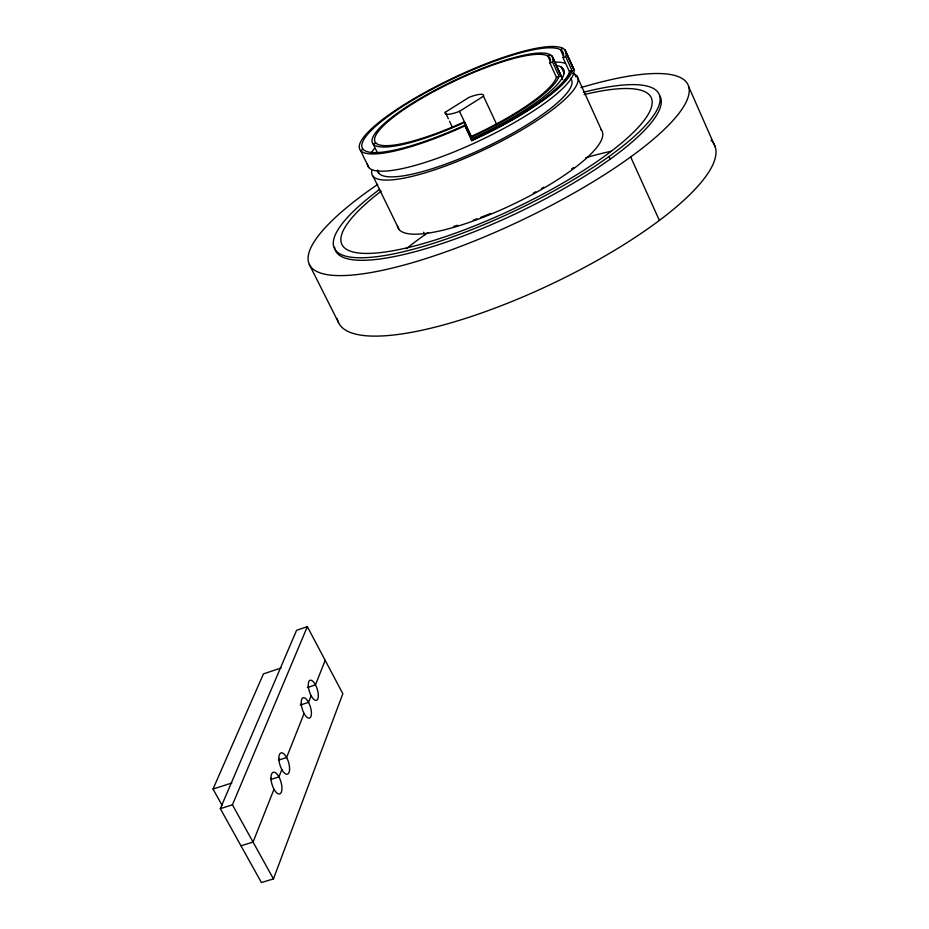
<?xml version="1.0" encoding="UTF-8"?>
<svg xmlns="http://www.w3.org/2000/svg" width="929" height="929" viewBox="0 0 929 929"><rect width="100%" height="100%" fill="white"/><g stroke="black" fill="none" stroke-linecap="round" stroke-linejoin="round"><path stroke-width="1.39" d="M273.451 878.892L342.836 693.719L307.348 626.645L296.572 630.303L220.324 808.66L261.409 882.55L273.451 878.892L232.424 804.828L307.348 626.645M274.009 789.255L253.048 842.069L240.983 845.808M281.824 769.56L278.921 776.888L270.792 779.501M304.085 713.472L286.608 757.507L278.572 760.119M308.521 702.324L311.134 695.716M325.185 660.345L315.454 684.847L307.302 687.565M222.159 805.478L213.02 789.035L263.453 673.897L281.069 667.997M659.799 95.85A179.68 43.791 -25.4 0 1 610.307 159.103L597.904 167.696A179.68 43.791 -25.4 0 1 428.269 247.927A179.68 43.791 -25.4 0 1 334.579 247.172M496.794 124.66L483.486 96.233L459.495 111.341L471.746 137.26M363.1 149.325L360.568 150.603L368.813 167.51M375.792 142.903L373.261 144.192L377.638 153.192M550.374 54.718L547.855 55.995L550.223 61.186M562.974 48.354L560.454 49.62L563.218 55.682M549.922 63.056L552.534 61.976L559.095 76.317A99.635 21.727 -25.5 0 1 471.363 137.109L464.384 121.792A96.964 20.543 -25.5 0 1 374.584 139.153A96.964 20.543 -25.5 0 1 468.402 74.726A96.964 20.543 -25.5 0 1 549.922 63.056L556.471 77.386A96.779 21.1 -25.5 0 1 471.282 136.4L471.363 137.109M563.032 57.633L565.656 56.553L572.194 70.929A113.895 24.839 -25.5 0 1 471.781 140.639L464.755 125.241A111.248 23.585 -25.5 0 1 361.799 145.156A111.248 23.585 -25.5 0 1 469.11 71.347A111.248 23.585 -25.5 0 1 563.032 57.633L569.57 72.009A111.039 24.224 -25.5 0 1 471.688 139.931L471.781 140.639M556.471 77.386L559.095 76.317M569.57 72.009L572.194 70.929M300.276 705.053L308.533 702.347M213.02 789.035L231.867 782.996M220.324 808.66L232.424 804.828M309.299 264.405L338.574 322.653M373.075 176.243L399.052 229.475M377.673 170.797L378.893 173.293M423.589 232.227L424.843 234.816M448.335 118.691L445.293 112.27L469.029 97.348A21.228 4.54 -25.5 0 1 483.486 96.233M449.543 121.258L451.982 126.39M464.755 125.241L471.688 139.931M572.961 67.341L564.855 49.806L573.994 69.861L565.947 51.664M562.15 78.257L551.977 56.019L562.684 79.522M609.099 156.455L610.307 159.103M561.29 67.097L564.158 73.391M576.99 76.201L601.539 130.211M574.749 74.239L575.945 76.863M552.871 57.668L562.475 78.814M630.675 156.943L659.381 220.417M688.772 86.873L715.411 147.397M464.825 125.938A114.104 24.189 -25.5 0 1 359.244 146.352A114.104 24.189 -25.5 0 1 469.238 70.674A114.104 24.189 -25.5 0 1 565.656 56.553M570.197 70.523A111.027 24.235 -25.5 0 1 471.537 140.476M371.217 152.971A111.027 24.235 -25.5 0 1 374.561 148.408M555.809 62.127A111.027 24.235 -25.5 0 1 564.983 63.242M572.369 66.644A113.849 24.978 -25.5 0 1 481.071 139.989A113.849 24.978 -25.5 0 1 367.431 164.131M570.499 78.35A107.16 23.922 -25.5 0 1 484.694 147.711A107.16 23.922 -25.5 0 1 377.534 170.088M600.9 129.433A112.897 27.847 -25.4 0 1 511.693 204.961A112.897 27.847 -25.4 0 1 397.496 225.724M572.589 73.263A113.71 25.385 -25.5 0 1 489.142 147.339A113.71 25.385 -25.5 0 1 371.786 170.727M556.924 65.599A104.478 22.807 -25.5 0 1 471.375 138.839M573.646 167.499A110.063 27.15 -25.4 0 1 571.556 169.066M543.895 187.159A110.063 27.15 -25.4 0 1 541.595 188.494M535.731 191.804A110.063 27.15 -25.4 0 1 533.339 193.116M490.709 213.415A110.063 27.15 -25.4 0 1 480.665 217.398M476.937 218.791A110.063 27.15 -25.4 0 1 473.256 220.127M457.602 225.282A110.063 27.15 -25.4 0 1 453.538 226.467M406.437 248.682A169.844 45.591 -25.3 0 1 427.932 232.668M585.827 157.709A169.844 45.591 -25.3 0 1 611.363 151.23M584.202 94.561A171.203 41.538 -25.4 0 1 621.002 143.507A171.203 41.538 -25.4 0 1 397.403 249.913A171.203 41.538 -25.4 0 1 381.169 191.177M711.01 140.209A207.91 56.088 -25.3 0 1 553.475 283.113A207.91 56.088 -25.3 0 1 337.32 318.74M583.389 92.308A179.738 43.617 -25.4 0 1 628.747 141.243A179.738 43.617 -25.4 0 1 391.214 254.36A179.738 43.617 -25.4 0 1 379.752 189.272M580.915 87.605A209.582 51.13 -25.4 0 1 656.803 136.261A209.582 51.13 -25.4 0 1 370.45 272.638A209.582 51.13 -25.4 0 1 377.697 184.395M459.495 111.352A21.228 4.54 -25.5 0 1 445.246 112.293M464.454 122.477A99.821 21.158 -25.5 0 1 372.03 140.349A99.821 21.158 -25.5 0 1 468.553 74.041A99.821 21.158 -25.5 0 1 552.534 61.976M270.989 778.2A11.287 4.645 73.5 0 0 279.397 793.97A11.287 4.645 73.5 0 0 279.025 777.074A11.287 4.645 73.5 0 0 270.989 778.2M308.312 686.101A10.533 4.099 72.4 0 0 316.371 700.361A10.533 4.099 72.4 0 0 315.221 684.418A10.533 4.099 72.4 0 0 308.312 686.101M301.24 703.717A10.672 4.192 72.6 0 0 309.415 718.117A10.672 4.192 72.6 0 0 308.277 701.883A10.672 4.192 72.6 0 0 301.24 703.717M278.851 758.668A11.125 4.517 73.3 0 0 287.119 774.263A11.125 4.517 73.3 0 0 286.713 757.704A11.125 4.517 73.3 0 0 278.851 758.668"/></g></svg>
